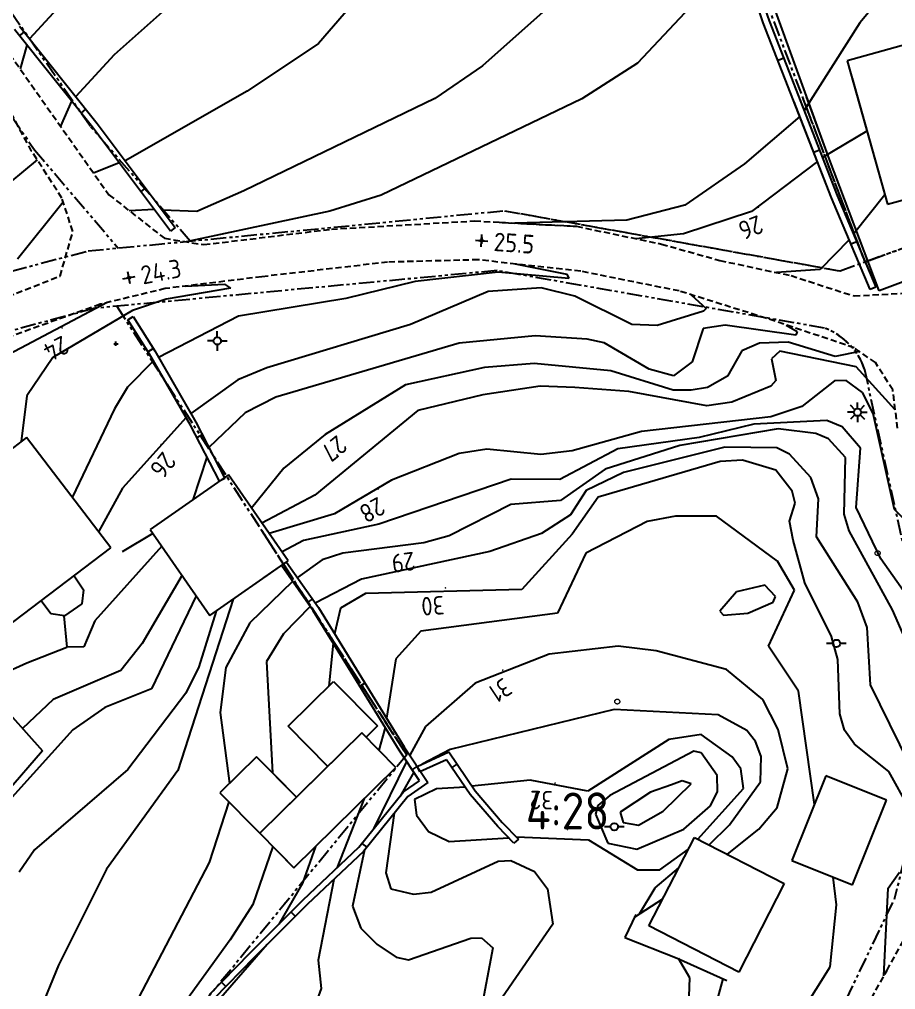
# Model space of a CAD drawing. Header units: metres. Extents: x 139929 to 143267, y 6401995 to 6404511.
# Drawn here: x 140044.7 to 140115.7, y 6402361.8 to 6402440.5 of the extents above; entities that cross this region are included whole.
import ezdxf
from ezdxf.enums import TextEntityAlignment as Align

# ---------------------------------------------------------------- set-up
doc = ezdxf.new("R2010")
doc.units = ezdxf.units.M
for name, pattern in [('DASHED', [0.75, 0.5, -0.25]), ('DGN Style 3', [2.464518, 1.76037, -0.704148]), ('HAECK', [0]), ('PHANTOM', [2.5, 1.25, -0.25, 0.25, -0.25, 0.25, -0.25])]:
    doc.linetypes.add(name, pattern=pattern)
for name, color, linetype in [('M-BEF-BELYSNINGSSTOLPE', 4, 'Continuous'), ('M-BEF-BYGGNAD', 3, 'Continuous'), ('M-BEF-HÄCK', 7, 'Continuous'), ('M-BEF-MUR', 4, 'Continuous'), ('M-BEF-NIVÅ', 4, 'Continuous'), ('M-BEF-NIVÅKURVA-PRIMÄR-0.5M', 12, 'Continuous'), ('M-BEF-NIVÅKURVA-PRIMÄR-1.0M', 12, 'Continuous'), ('M-BEF-STAKET', 4, 'STAKET'), ('M-BEF-TELE-INFO', 4, 'Continuous'), ('M-BEF-VÄGKANT', 1, 'DASHED'), ('M-FASTIGHETSBETECKNING', 3, 'Continuous'), ('M-GR-FASTIGHETSGRÄNS', 3, 'PHANTOM'), ('M-KRYSS-1000', 1, 'Continuous')]:
    doc.layers.add(name, color=color, linetype=linetype)
doc.layers.add('TE_OSAKERT_LAGE', color=254, linetype='Continuous', lineweight=0)
doc.styles.add('ISO', font='iso.shx', dxfattribs={"height": 2.5})
doc.linetypes.add('STAKET', pattern='A,7,[134,morastr.shx,S=0.8,R=0,X=0,Y=0],0.6,[134,morastr.shx,S=0.8,R=0,X=0,Y=0],1', length=8.6)

# ---------------------------------------------------------------- blocks, each defined once
blk = doc.blocks.new('osynlig cirkel')
blk.add_circle((0, 0), 0.005)
blk = doc.blocks.new('OSYNLIG')
blk.add_blockref('osynlig cirkel', (0, 0))
blk = doc.blocks.new('PRI_L_ALLM')
for points in [[(-0.3, 0, 0), (-0.8, 0, 0)], [(0.8, 0, 0), (0.3, 0, 0)]]:
    blk.add_polyline3d(points)
blk.add_circle((0, 0), 0.3)
blk = doc.blocks.new('PRI_L_BELYS')
for points in [[(-0.212, 0.212, 0), (-0.566, 0.566, 0)], [(0.212, 0.212, 0), (0.566, 0.566, 0)], [(-0.212, -0.212, 0), (-0.566, -0.566, 0)], [(0.212, -0.212, 0), (0.566, -0.566, 0)]]:
    blk.add_polyline3d(points)
blk.add_circle((0, 0), 0.3)
blk = doc.blocks.new('PRI_NIVÅ_HÖJDPUNKT_ISM')
at = {"color": 7}
for p, q in [((-0.25, 0), (0.25, 0)), ((0, 0.25), (0, -0.25))]:
    blk.add_line(p, q, dxfattribs=at)
blk = doc.blocks.new('OCT370_2', base_point=(108327.366, 6370837.691))
at = {"layer": 'TE_OSAKERT_LAGE', "color": 30, "linetype": 'DGN Style 3', "lineweight": 13}
blk.add_circle((108327.357, 6370837.691), 0.2, dxfattribs=at)
blk = doc.blocks.new('PRI_LED_BELYS')
at = {"color": 0, "linetype": 'Continuous'}
for p, q in [((0, 0.5), (0, 1.33)), ((-0.5, 0), (-1.33, 0)), ((0.5, 0), (1.33, 0)), ((0, -0.5), (0, -1.33))]:
    blk.add_line(p, q, dxfattribs=at)
blk.add_circle((0, 0), 0.5, dxfattribs=at)
blk = doc.blocks.new('SPWDEF')
at = {"color": 0, "linetype": 'Continuous'}
for p, q in [((-1, 0), (1, 0)), ((0, -1), (0, 1))]:
    blk.add_line(p, q, dxfattribs=at)
blk.add_circle((0, 0), 0.2)
blk = doc.blocks.new('PLUS')
for p, q in [((-0.175, 0), (0, 0)), ((0, 0), (0, 0.175)), ((0, -0.175), (0, 0)), ((0, 0), (0.175, 0))]:
    blk.add_line(p, q)
blk = doc.blocks.new('PRI_NIVÅ_HÖJDPKT')
at = {"color": 0, "linetype": 'Continuous', "lineweight": -3}
blk.add_circle((183, 184), 0.0005, dxfattribs=at)

msp = doc.modelspace()

# ---------------------------------------------------------------- linework, layer by layer
at = {"layer": 'M-BEF-BYGGNAD'}
for p, q in [((140121.505, 6402439.796), (140111.808, 6402437.085)), ((140111.808, 6402437.085), (140115.053, 6402425.475)), ((140112.2, 6402435.682), (140115.053, 6402425.475)), ((140115.053, 6402425.475), (140124.75, 6402428.186)), ((140115.053, 6402425.475), (140124.75, 6402428.186)), ((140045.319, 6402406.57, 30.065), (140036.794, 6402400.082, 30.11)), ((140052.134, 6402397.615, 30.065), (140045.319, 6402406.57, 30.065)), ((140061.671, 6402403.527, 29.47), (140055.328, 6402399.112, 29.63)), ((140066.517, 6402396.566, 29.63), (140061.671, 6402403.527, 29.47)), ((140066.517, 6402396.566), (140064.304, 6402399.744)), ((140055.328, 6402399.112, 29.63), (140060.173, 6402392.151, 29.63)), ((140043.609, 6402391.127, 30.168), (140052.134, 6402397.615, 30.065)), ((140060.173, 6402392.151, 29.63), (140066.517, 6402396.566, 29.63)), ((140064.574, 6402395.214), (140066.517, 6402396.566)), ((140049.161, 6402395.353, 31.552), (140049.938, 6402394.231, 31.552)), ((140049.938, 6402394.231, 31.552), (140049.789, 6402393.093, 31.535)), ((140046.507, 6402393.333, 31.563), (140046.467, 6402393.303, 31.552)), ((140047.269, 6402392.276, 31.563), (140046.507, 6402393.333, 31.563)), ((140049.789, 6402393.093, 31.535), (140048.4, 6402392.112, 31.552)), ((140048.4, 6402392.112, 31.552), (140047.269, 6402392.276, 31.563)), ((140066.509, 6402383.162), (140070.194, 6402386.796)), ((140066.509, 6402383.162, 31.844), (140070.194, 6402386.796, 31.918)), ((140070.194, 6402386.796), (140073.755, 6402383.185)), ((140070.194, 6402386.796, 31.918), (140073.755, 6402383.185, 32.01)), ((140041.799, 6402386.548, 29.241), (140046.596, 6402381.162, 30.185)), ((140069.716, 6402379.91), (140066.509, 6402383.162)), ((140069.716, 6402379.91, 31.998), (140066.509, 6402383.162, 31.844)), ((140073.755, 6402383.185), (140072.821, 6402382.266)), ((140073.755, 6402383.185, 32.01), (140072.821, 6402382.266, 31.975)), ((140072.469, 6402382.623, 32.942), (140064.218, 6402374.489, 32.914)), ((140072.469, 6402382.623), (140065.722, 6402375.971)), ((140075.223, 6402379.83), (140072.469, 6402382.623)), ((140075.223, 6402379.83, 31.558), (140072.469, 6402382.623, 32.942)), ((140046.596, 6402381.162, 30.185), (140043.728, 6402377.815, 30.128)), ((140063.949, 6402380.693, 31.523), (140060.983, 6402377.77, 31.523)), ((140067.184, 6402377.412, 31.552), (140063.949, 6402380.693, 31.523)), ((140066.971, 6402371.696), (140075.223, 6402379.83)), ((140066.971, 6402371.696, 31.558), (140075.223, 6402379.83, 31.558)), ((140067.184, 6402377.412), (140065.536, 6402379.084)), ((140110.074, 6402379.142), (140107.326, 6402372.267)), ((140110.074, 6402379.142), (140107.326, 6402372.267)), ((140114.983, 6402377.181), (140110.074, 6402379.142)), ((140114.983, 6402377.181), (140110.074, 6402379.142)), ((140060.983, 6402377.77, 31.523), (140064.218, 6402374.489, 31.535)), ((140112.235, 6402370.306), (140114.983, 6402377.181)), ((140112.235, 6402370.306), (140114.983, 6402377.181)), ((140064.218, 6402374.489, 32.914), (140066.971, 6402371.696, 31.558)), ((140095.732, 6402366.971), (140099.418, 6402374.155)), ((140095.732, 6402366.971, 34.235), (140099.418, 6402374.155, 34.309)), ((140099.418, 6402374.155), (140106.705, 6402370.416)), ((140099.418, 6402374.155), (140106.705, 6402370.416)), ((140065.913, 6402372.77), (140066.971, 6402371.696)), ((140107.326, 6402372.267), (140112.235, 6402370.306)), ((140107.326, 6402372.267), (140112.235, 6402370.306)), ((140106.705, 6402370.416), (140103.019, 6402363.232)), ((140106.705, 6402370.416), (140103.019, 6402363.232)), ((140103.019, 6402363.232), (140095.732, 6402366.971)), ((140103.019, 6402363.232, 34.538), (140095.732, 6402366.971, 34.235))]:
    msp.add_line(p, q, dxfattribs=at)
at = {"layer": 'M-BEF-HÄCK', "color": 1, "linetype": 'HAECK', "lineweight": -3}
for p, q in [((140110.354, 6402429.099), (140104.229, 6402446.012)), ((140114.383, 6402418.458), (140110.354, 6402429.099)), ((140120.985, 6402420.955), (140114.383, 6402418.458))]:
    msp.add_line(p, q, dxfattribs=at)
at = {"layer": 'M-BEF-HÄCK', "lineweight": -3}
for p, q in [((140110.354, 6402429.099), (140108.515, 6402434.178)), ((140114.383, 6402418.458), (140110.354, 6402429.099)), ((140120.985, 6402420.955), (140114.383, 6402418.458))]:
    msp.add_line(p, q, dxfattribs=at)
at = {"layer": 'M-BEF-MUR'}
for p, q in [((140100.056, 6402455.976), (140105.475, 6402440.347)), ((140105.005, 6402440.174), (140099.586, 6402455.805)), ((140110.537, 6402425.981), (140105.005, 6402440.174)), ((140105.475, 6402440.347), (140111.001, 6402426.169)), ((140050.65, 6402431.707, 24.046), (140044.323, 6402439.627, 22.925)), ((140044.732, 6402439.916, 22.925), (140051.045, 6402432.013, 24.046)), ((140044.736, 6402439.111, 22.998), (140045.126, 6402439.423, 22.995)), ((140106.663, 6402437.299), (140106.197, 6402437.117)), ((140049.729, 6402432.86, 23.883), (140050.119, 6402433.172, 23.882)), ((140056.962, 6402423.288, 25.133), (140050.65, 6402431.707, 24.046)), ((140051.045, 6402432.013, 24.046), (140057.362, 6402423.588, 25.133)), ((140109.568, 6402429.845), (140109.102, 6402429.664)), ((140054.563, 6402426.488, 24.72), (140054.963, 6402426.788, 24.72)), ((140111.001, 6402426.169), (140114.116, 6402418.743)), ((140113.655, 6402418.55), (140110.537, 6402425.981)), ((140057.362, 6402423.588, 25.133), (140056.962, 6402423.288, 25.133)), ((140112.569, 6402422.432), (140112.108, 6402422.237)), ((140114.116, 6402418.743), (140113.655, 6402418.55)), ((140053.529, 6402416.101, 25.557), (140053.953, 6402416.366, 25.557)), ((140055.269, 6402413.324, 26.06), (140053.529, 6402416.101, 25.557)), ((140053.953, 6402416.366, 25.557), (140055.697, 6402413.581, 26.06)), ((140055.146, 6402413.521, 26.024), (140055.57, 6402413.786, 26.023)), ((140055.697, 6402413.581, 26.06), (140059.03, 6402407.812, 26.586)), ((140058.591, 6402407.573, 26.586), (140055.269, 6402413.324, 26.06)), ((140060.937, 6402403.016, 26.792), (140058.591, 6402407.573, 26.586)), ((140059.03, 6402407.812, 26.586), (140061.381, 6402403.244, 26.792)), ((140059.106, 6402406.572, 26.631), (140059.551, 6402406.801, 26.632)), ((140061.381, 6402403.244, 26.792), (140060.937, 6402403.016, 26.792)), ((140065.968, 6402396.184, 29.252), (140066.378, 6402396.47, 29.252)), ((140068.537, 6402392.513, 30.053), (140065.968, 6402396.184, 29.252)), ((140066.378, 6402396.47, 29.252), (140068.955, 6402392.788, 30.053)), ((140068.065, 6402393.188, 29.906), (140068.475, 6402393.475, 29.904)), ((140071.387, 6402387.909, 30.602), (140068.537, 6402392.513, 30.053)), ((140068.955, 6402392.788, 30.053), (140071.813, 6402388.172, 30.602)), ((140045.34, 6402388.298, 26.489), (140048.566, 6402389.575, 27.004)), ((140043.311, 6402387.387, 26.415), (140045.34, 6402388.298, 26.489)), ((140075.493, 6402381.235, 31.724), (140071.387, 6402387.909, 30.602)), ((140071.813, 6402388.172, 30.602), (140075.915, 6402381.504, 31.724)), ((140072.31, 6402386.41, 30.854), (140072.736, 6402386.672, 30.854)), ((140077.14, 6402378.741, 32.136), (140075.493, 6402381.235, 31.724)), ((140075.915, 6402381.504, 31.724), (140077.826, 6402378.61, 32.136)), ((140076.968, 6402379.908, 32.033), (140079.52, 6402381.084, 32.033)), ((140079.344, 6402380.452, 32.033), (140077.178, 6402379.454, 32.033)), ((140081.25, 6402377.63, 32.319), (140079.344, 6402380.452, 32.033)), ((140079.52, 6402381.084, 32.033), (140081.648, 6402377.934, 32.319)), ((140076.553, 6402379.63, 31.989), (140076.97, 6402379.905, 31.952)), ((140077.178, 6402379.454, 32.033), (140076.968, 6402379.908, 32.033)), ((140080.186, 6402380.098, 32.123), (140079.771, 6402379.819, 32.097)), ((140075.858, 6402377.846, 32.096), (140077.14, 6402378.741, 32.136)), ((140077.826, 6402378.61, 32.136), (140076.202, 6402377.476, 32.096)), ((140072.234, 6402373.354, 31.398), (140075.858, 6402377.846, 32.096)), ((140076.202, 6402377.476, 32.096), (140072.601, 6402373.014, 31.398)), ((140083.484, 6402375.029, 32.404), (140081.25, 6402377.63, 32.319)), ((140081.648, 6402377.934, 32.319), (140083.854, 6402375.366, 32.404)), ((140084.803, 6402373.673, 32.479), (140083.484, 6402375.029, 32.404)), ((140083.854, 6402375.366, 32.404), (140085.162, 6402374.022, 32.479)), ((140067.732, 6402369.1, 30.991), (140072.234, 6402373.354, 31.398)), ((140072.485, 6402373.665, 31.446), (140072.874, 6402373.352, 31.451)), ((140085.162, 6402374.022, 32.479), (140084.803, 6402373.673, 32.479)), ((140072.601, 6402373.014, 31.398), (140068.08, 6402368.741, 30.991)), ((140063.4, 6402364.771, 30.871), (140067.732, 6402369.1, 30.991)), ((140068.08, 6402368.741, 30.991), (140063.756, 6402364.42, 30.871)), ((140066.738, 6402368.106, 30.963), (140067.091, 6402367.753, 30.964)), ((140094.677, 6402367.902, 31.672), (140093.785, 6402366.031, 31.832)), ((140093.785, 6402366.031, 31.832), (140098.038, 6402364.372, 31.707)), ((140060.124, 6402361.418, 30.848), (140063.4, 6402364.771, 30.871)), ((140063.756, 6402364.42, 30.871), (140060.49, 6402361.078, 30.848)), ((140098.038, 6402364.372, 31.707), (140102.051, 6402362.559, 30.917)), ((140061.107, 6402362.424, 30.855), (140061.464, 6402362.075, 30.855))]:
    msp.add_line(p, q, dxfattribs=at)
at = {"layer": 'M-BEF-MUR', "lineweight": -3}
for p, q in [((140107.966, 6402433.955), (140111.001, 6402426.169)), ((140110.537, 6402425.981), (140107.503, 6402433.766)), ((140109.568, 6402429.845), (140109.102, 6402429.664)), ((140111.001, 6402426.169), (140114.116, 6402418.743)), ((140113.655, 6402418.55), (140110.537, 6402425.981)), ((140112.569, 6402422.432), (140112.108, 6402422.237)), ((140114.116, 6402418.743), (140113.655, 6402418.55)), ((140065.968, 6402396.184), (140066.378, 6402396.47)), ((140068.537, 6402392.513), (140065.968, 6402396.184)), ((140066.378, 6402396.47), (140068.955, 6402392.788)), ((140068.065, 6402393.188), (140068.475, 6402393.475)), ((140071.387, 6402387.909), (140068.537, 6402392.513)), ((140068.955, 6402392.788), (140071.813, 6402388.172)), ((140075.493, 6402381.235), (140071.387, 6402387.909)), ((140071.813, 6402388.172), (140075.915, 6402381.504)), ((140072.31, 6402386.41), (140072.736, 6402386.672)), ((140077.14, 6402378.741), (140075.493, 6402381.235)), ((140075.915, 6402381.504), (140077.826, 6402378.61)), ((140076.968, 6402379.908), (140079.52, 6402381.084)), ((140079.344, 6402380.452), (140077.178, 6402379.454)), ((140081.25, 6402377.63), (140079.344, 6402380.452)), ((140079.52, 6402381.084), (140081.648, 6402377.934)), ((140076.553, 6402379.63), (140076.97, 6402379.905)), ((140077.178, 6402379.454), (140076.968, 6402379.908)), ((140080.186, 6402380.098), (140079.771, 6402379.819)), ((140075.858, 6402377.846), (140077.14, 6402378.741)), ((140077.826, 6402378.61), (140076.202, 6402377.476)), ((140072.234, 6402373.354), (140075.858, 6402377.846)), ((140076.202, 6402377.476), (140072.601, 6402373.014)), ((140083.484, 6402375.029), (140081.25, 6402377.63)), ((140081.648, 6402377.934), (140083.854, 6402375.366)), ((140084.803, 6402373.673), (140083.484, 6402375.029)), ((140083.854, 6402375.366), (140085.162, 6402374.022)), ((140067.732, 6402369.1), (140072.234, 6402373.354)), ((140072.485, 6402373.665), (140072.874, 6402373.352)), ((140085.162, 6402374.022), (140084.803, 6402373.673)), ((140072.601, 6402373.014), (140068.08, 6402368.741)), ((140066.221, 6402367.591), (140067.732, 6402369.1)), ((140068.08, 6402368.741), (140066.261, 6402366.924)), ((140066.738, 6402368.106), (140067.091, 6402367.753)), ((140094.677, 6402367.902), (140093.785, 6402366.031)), ((140093.785, 6402366.031), (140098.038, 6402364.372)), ((140098.038, 6402364.372), (140102.051, 6402362.559))]:
    msp.add_line(p, q, dxfattribs=at)
at = {"layer": 'M-BEF-NIVÅKURVA-PRIMÄR-0.5M', "linetype": 'Continuous', "lineweight": -3}
for p, q in [((140118.066, 6402446.414, 25.5), (140112.828, 6402440.189, 25.5)), ((140073.487, 6402443.773, 23.5), (140068.959, 6402438.51, 23.5)), ((140049.328, 6402442.997, 22.5), (140045.557, 6402438.884, 22.5)), ((140100.155, 6402442.595, 24.5), (140094.805, 6402436.911, 24.5)), ((140112.828, 6402440.189, 25.5), (140108.308, 6402433.077, 25.5)), ((140045.34, 6402438.354, 22.5), (140044.799, 6402436.437, 22.5)), ((140068.959, 6402438.51, 23.5), (140063.175, 6402434.624, 23.5)), ((140094.805, 6402436.911, 24.5), (140090.306, 6402434.011, 24.5)), ((140063.175, 6402434.624, 23.5), (140053.312, 6402428.99, 23.5)), ((140090.306, 6402434.011, 24.5), (140074.046, 6402426.215, 24.5)), ((140107.962, 6402432.588, 25.5), (140103.484, 6402428.755, 25.5)), ((140052.813, 6402428.822, 23.5), (140050.748, 6402427.985, 23.5)), ((140103.484, 6402428.755, 25.5), (140098.651, 6402425.406, 25.5)), ((140074.046, 6402426.215, 24.5), (140069.881, 6402424.923, 24.5)), ((140114.838, 6402426.243, 26.5), (140112.315, 6402423.037, 26.5)), ((140048.275, 6402425.643, 23.5), (140044.589, 6402421.023, 23.5)), ((140098.651, 6402425.406, 25.5), (140093.96, 6402424.192, 25.5)), ((140069.881, 6402424.923, 24.5), (140058.248, 6402422.429, 24.5)), ((140093.96, 6402424.192, 25.5), (140084.863, 6402423.949, 25.5)), ((140111.958, 6402422.594, 26.5), (140109.603, 6402420.195, 26.5)), ((140084.91, 6402420.634, 25.5), (140089.077, 6402419.804, 25.5)), ((140083.533, 6402419.956, 25.5), (140076.791, 6402419.21, 25.5)), ((140089.24, 6402419.454, 25.5), (140083.533, 6402419.956, 25.5)), ((140089.077, 6402419.804, 25.5), (140089.24, 6402419.454, 25.5)), ((140109.603, 6402420.195, 26.5), (140106.083, 6402419.935, 26.5)), ((140058.159, 6402418.832, 24.5), (140061.345, 6402419, 24.5)), ((140061.345, 6402419, 24.5), (140061.842, 6402418.662, 24.5)), ((140076.791, 6402419.21, 25.5), (140071.189, 6402417.823, 25.5)), ((140061.842, 6402418.662, 24.5), (140056.626, 6402417.78, 24.5)), ((140056.626, 6402417.78, 24.5), (140053.887, 6402416.855, 24.5)), ((140071.189, 6402417.823, 25.5), (140062.488, 6402416.408, 25.5)), ((140053.887, 6402416.855, 24.5), (140047.451, 6402413.042, 24.5)), ((140062.488, 6402416.408, 25.5), (140056.009, 6402413.043, 25.5)), ((140100.137, 6402415.401, 26.5), (140099.24, 6402412.711, 26.5)), ((140101.918, 6402415.66, 26.5), (140100.137, 6402415.401, 26.5)), ((140107.635, 6402414.864, 26.5), (140101.918, 6402415.66, 26.5)), ((140106.869, 6402415.682, 26.5), (140107.759, 6402415.144, 26.5)), ((140107.759, 6402415.144, 26.5), (140107.635, 6402414.864, 26.5)), ((140080.355, 6402414.215, 26.5), (140065.519, 6402409.83, 26.5)), ((140086.531, 6402414.814, 26.5), (140080.355, 6402414.215, 26.5)), ((140090.74, 6402414.526, 26.5), (140086.531, 6402414.814, 26.5)), ((140092.112, 6402414.252, 26.5), (140090.74, 6402414.526, 26.5)), ((140095.769, 6402412.093, 26.5), (140092.112, 6402414.252, 26.5)), ((140106.356, 6402413.559, 27.5), (140105.676, 6402412.951, 27.5)), ((140112.522, 6402412.287, 27.5), (140106.356, 6402413.559, 27.5)), ((140047.451, 6402413.042, 24.5), (140045.325, 6402409.951, 24.5)), ((140055.586, 6402412.776, 25.5), (140053.496, 6402410.645, 25.5)), ((140099.24, 6402412.711, 26.5), (140097.723, 6402411.564, 26.5)), ((140105.676, 6402412.951, 27.5), (140106.01, 6402411.182, 27.5)), ((140097.723, 6402411.564, 26.5), (140095.769, 6402412.093, 26.5)), ((140115.698, 6402408.801, 27.5), (140112.522, 6402412.287, 27.5)), ((140106.01, 6402411.182, 27.5), (140105.627, 6402410.735, 27.5)), ((140053.496, 6402410.645, 25.5), (140052.445, 6402408.888, 25.5)), ((140086.938, 6402410.714, 27.5), (140082.283, 6402410.026, 27.5)), ((140089.741, 6402410.621, 27.5), (140086.938, 6402410.714, 27.5)), ((140094.116, 6402410.306, 27.5), (140089.741, 6402410.621, 27.5)), ((140100.437, 6402409.139, 27.5), (140094.116, 6402410.306, 27.5)), ((140105.627, 6402410.735, 27.5), (140102.441, 6402409.433, 27.5)), ((140045.325, 6402409.951, 24.5), (140044.872, 6402406.229, 24.5)), ((140065.519, 6402409.83, 26.5), (140063.024, 6402408.567, 26.5)), ((140082.283, 6402410.026, 27.5), (140077.014, 6402408.751, 27.5)), ((140052.445, 6402408.888, 25.5), (140049.014, 6402401.715, 25.5)), ((140077.014, 6402408.751, 27.5), (140068.656, 6402401.901, 27.5)), ((140102.441, 6402409.433, 27.5), (140100.437, 6402409.139, 27.5)), ((140063.024, 6402408.567, 26.5), (140060.083, 6402405.766, 26.5)), ((140110.149, 6402407.957, 28.5), (140104.237, 6402407.643, 28.5)), ((140111.399, 6402407.442, 28.5), (140110.149, 6402407.957, 28.5)), ((140104.237, 6402407.643, 28.5), (140099.805, 6402406.577, 28.5)), ((140112.892, 6402405.696, 28.5), (140111.399, 6402407.442, 28.5)), ((140099.805, 6402406.577, 28.5), (140093.217, 6402405.657, 28.5)), ((140093.217, 6402405.657, 28.5), (140088.508, 6402403.173, 28.5)), ((140101.894, 6402405.769, 29.5), (140093.687, 6402403.725, 29.5)), ((140106.099, 6402405.717, 29.5), (140101.894, 6402405.769, 29.5)), ((140107.131, 6402405.204, 29.5), (140106.099, 6402405.717, 29.5)), ((140112.514, 6402400.903, 28.5), (140112.892, 6402405.696, 28.5)), ((140059.928, 6402404.975, 26.5), (140058.787, 6402401.52, 26.5)), ((140108.864, 6402403.319, 29.5), (140107.131, 6402405.204, 29.5)), ((140093.687, 6402403.725, 29.5), (140090.665, 6402402.274, 29.5)), ((140109.486, 6402401.582, 29.5), (140108.864, 6402403.319, 29.5)), ((140084.566, 6402403.193, 28.5), (140073.846, 6402399.528, 28.5)), ((140088.508, 6402403.173, 28.5), (140084.566, 6402403.193, 28.5)), ((140068.656, 6402401.901, 27.5), (140064.382, 6402399.633, 27.5)), ((140090.665, 6402402.274, 29.5), (140089.38, 6402400.295, 29.5)), ((140109.308, 6402398.523, 29.5), (140109.486, 6402401.582, 29.5)), ((140114.537, 6402396.736, 28.5), (140112.514, 6402400.903, 28.5)), ((140089.38, 6402400.295, 29.5), (140087.033, 6402398.784, 29.5)), ((140097.893, 6402400.194, 30.5), (140095.59, 6402399.751, 30.5)), ((140101.221, 6402400.184, 30.5), (140097.893, 6402400.194, 30.5)), ((140106.148, 6402396.543, 30.5), (140101.221, 6402400.184, 30.5)), ((140073.846, 6402399.528, 28.5), (140067.748, 6402398.22, 28.5)), ((140095.59, 6402399.751, 30.5), (140090.613, 6402397.177, 30.5)), ((140087.033, 6402398.784, 29.5), (140082.845, 6402397.338, 29.5)), ((140112.661, 6402393.211, 29.5), (140109.308, 6402398.523, 29.5)), ((140056.27, 6402397.761, 26.5), (140050.856, 6402391.711, 26.5)), ((140067.748, 6402398.22, 28.5), (140066.01, 6402397.293, 28.5)), ((140082.845, 6402397.338, 29.5), (140072.439, 6402395.08, 29.5)), ((140090.613, 6402397.177, 30.5), (140088.322, 6402392.32, 30.5)), ((140107.519, 6402394.185, 30.5), (140106.148, 6402396.543, 30.5)), ((140118.923, 6402390.447, 28.5), (140114.537, 6402396.736, 28.5)), ((140072.439, 6402395.08, 29.5), (140068.703, 6402393.148, 29.5)), ((140105.419, 6402389.652, 30.5), (140107.519, 6402394.185, 30.5)), ((140059.067, 6402393.74, 27.5), (140055.431, 6402386.191, 27.5)), ((140062.059, 6402393.464, 28.5), (140057.573, 6402379.573, 28.5)), ((140113.41, 6402391.159, 29.5), (140112.661, 6402393.211, 29.5)), ((140068.282, 6402392.878, 29.5), (140066.139, 6402390.653, 29.5)), ((140088.322, 6402392.32, 30.5), (140077.264, 6402390.858, 30.5)), ((140050.856, 6402391.711, 26.5), (140049.954, 6402389.611, 26.5)), ((140066.139, 6402390.653, 29.5), (140064.761, 6402388.399, 29.5)), ((140077.264, 6402390.858, 30.5), (140075.243, 6402388.619, 30.5)), ((140113.697, 6402386.531, 29.5), (140113.41, 6402391.159, 29.5)), ((140049.954, 6402389.611, 26.5), (140048.566, 6402389.575, 26.5)), ((140107.855, 6402386.008, 30.5), (140105.419, 6402389.652, 30.5)), ((140064.761, 6402388.399, 29.5), (140065.226, 6402379.398, 29.5)), ((140075.243, 6402388.619, 30.5), (140074.488, 6402383.825, 30.5)), ((140055.431, 6402386.191, 27.5), (140051.666, 6402384.68, 27.5)), ((140109.147, 6402376.821, 30.5), (140107.855, 6402386.008, 30.5)), ((140119.654, 6402374.31, 29.5), (140113.697, 6402386.531, 29.5)), ((140051.666, 6402384.68, 27.5), (140049.049, 6402382.864, 27.5)), ((140092.929, 6402384.525, 31.5), (140079.631, 6402381.289, 31.5)), ((140101.342, 6402384.085, 31.5), (140092.929, 6402384.525, 31.5)), ((140103.659, 6402382.827, 31.5), (140101.342, 6402384.085, 31.5)), ((140049.049, 6402382.864, 27.5), (140044.11, 6402377.391, 27.5)), ((140074.368, 6402383.064, 30.5), (140073.855, 6402381.218, 30.5)), ((140104.381, 6402381.935, 31.5), (140103.659, 6402382.827, 31.5)), ((140079.631, 6402381.289, 31.5), (140077.366, 6402380.091, 31.5)), ((140104.829, 6402380.708, 31.5), (140104.381, 6402381.935, 31.5)), ((140099.362, 6402381.132, 32.5), (140092.566, 6402377.554, 32.5)), ((140099.974, 6402381.006, 32.5), (140099.362, 6402381.132, 32.5)), ((140101.275, 6402379.171, 32.5), (140099.974, 6402381.006, 32.5)), ((140104.768, 6402378.649, 31.5), (140104.829, 6402380.708, 31.5)), ((140057.573, 6402379.573, 28.5), (140051.803, 6402371.579, 28.5)), ((140076.682, 6402379.434, 31.5), (140075.577, 6402377.498, 31.5)), ((140101.287, 6402377.872, 32.5), (140101.275, 6402379.171, 32.5)), ((140102.258, 6402375.166, 31.5), (140104.768, 6402378.649, 31.5)), ((140072.665, 6402377.308, 30.5), (140070.448, 6402371.667, 30.5)), ((140092.566, 6402377.554, 32.5), (140091.606, 6402376.748, 32.5)), ((140100.733, 6402376.701, 32.5), (140101.287, 6402377.872, 32.5)), ((140091.606, 6402376.748, 32.5), (140091.41, 6402376.045, 32.5)), ((140098.57, 6402374.828, 32.5), (140100.733, 6402376.701, 32.5)), ((140075.097, 6402376.108, 31.5), (140074.424, 6402371.275, 31.5)), ((140091.41, 6402376.045, 32.5), (140092.409, 6402373.68, 32.5)), ((140100.608, 6402373.545, 31.5), (140102.258, 6402375.166, 31.5)), ((140094.753, 6402373.212, 32.5), (140098.57, 6402374.828, 32.5)), ((140065.275, 6402373.417, 29.5), (140063.646, 6402368.712, 29.5)), ((140092.409, 6402373.68, 32.5), (140094.753, 6402373.212, 32.5)), ((140078.106, 6402369.711, 31.5), (140083.53, 6402372.226, 31.5)), ((140083.53, 6402372.226, 31.5), (140084.537, 6402372.288, 31.5)), ((140084.537, 6402372.288, 31.5), (140086.466, 6402371.383, 31.5)), ((140051.803, 6402371.579, 28.5), (140047.901, 6402363.783, 28.5)), ((140074.424, 6402371.275, 31.5), (140074.83, 6402369.975, 31.5)), ((140086.466, 6402371.383, 31.5), (140087.514, 6402369.983, 31.5)), ((140096.25, 6402370.076, 31.5), (140098.154, 6402371.69, 31.5)), ((140070.203, 6402370.748, 30.5), (140068.937, 6402364.21, 30.5)), ((140110.944, 6402368.696, 30.5), (140110.67, 6402370.932, 30.5)), ((140074.83, 6402369.975, 31.5), (140076.67, 6402369.558, 31.5)), ((140076.67, 6402369.558, 31.5), (140078.106, 6402369.711, 31.5)), ((140087.514, 6402369.983, 31.5), (140087.956, 6402367.12, 31.5)), ((140094.972, 6402367.958, 31.5), (140096.25, 6402370.076, 31.5)), ((140063.646, 6402368.712, 29.5), (140061.798, 6402365.849, 29.5)), ((140110.434, 6402363.658, 30.5), (140110.944, 6402368.696, 30.5)), ((140087.956, 6402367.12, 31.5), (140083.577, 6402360.773, 31.5)), ((140061.798, 6402365.849, 29.5), (140054.03, 6402355.124, 29.5)), ((140068.937, 6402364.21, 30.5), (140069.181, 6402361.898, 30.5)), ((140099.04, 6402362.761, 31.5), (140098.13, 6402364.33, 31.5)), ((140047.901, 6402363.783, 28.5), (140045.225, 6402357.319, 28.5)), ((140108.161, 6402360.053, 30.5), (140110.434, 6402363.658, 30.5)), ((140098.991, 6402361.279, 31.5), (140099.04, 6402362.761, 31.5)), ((140069.181, 6402361.898, 30.5), (140068.335, 6402359.591, 30.5))]:
    msp.add_line(p, q, dxfattribs=at)
at = {"layer": 'M-BEF-NIVÅKURVA-PRIMÄR-1.0M', "linetype": 'Continuous', "lineweight": -3}
for p, q in [((140064.477, 6402448.348, 23), (140052.421, 6402437.593, 23)), ((140089.698, 6402443.33, 24), (140082.263, 6402436.68, 24)), ((140052.421, 6402437.593, 23), (140049.296, 6402434.203, 23)), ((140082.263, 6402436.68, 24), (140078.395, 6402434.048, 24)), ((140078.395, 6402434.048, 24), (140062.925, 6402426.572, 24)), ((140048.956, 6402433.828, 23), (140048.061, 6402431.801, 23)), ((140113.395, 6402431.405, 26), (140109.794, 6402429.265, 26)), ((140046.174, 6402429.07, 23), (140041.345, 6402425.094, 23)), ((140109.389, 6402428.929, 26), (140104.044, 6402424.897, 26)), ((140062.925, 6402426.572, 24), (140059.114, 6402424.892, 24)), ((140055.649, 6402425.039, 24), (140053.639, 6402424.938, 24)), ((140059.114, 6402424.892, 24), (140056.315, 6402424.985, 24)), ((140104.044, 6402424.897, 26), (140098.549, 6402423.065, 26)), ((140098.549, 6402423.065, 26), (140094.685, 6402422.679, 26)), ((140082.72, 6402418.386, 26), (140076.433, 6402415.724, 26)), ((140087.001, 6402418.702, 26), (140082.72, 6402418.386, 26)), ((140089.727, 6402418.028, 26), (140087.001, 6402418.702, 26)), ((140099.149, 6402418.139, 26), (140100.374, 6402417.029, 26)), ((140051.848, 6402417.499, 24), (140043.419, 6402413.051, 24)), ((140094.355, 6402415.725, 26), (140089.727, 6402418.028, 26)), ((140100.167, 6402416.801, 26), (140096.403, 6402415.638, 26)), ((140100.374, 6402417.029, 26), (140100.167, 6402416.801, 26)), ((140076.433, 6402415.724, 26), (140064.775, 6402412.223, 26)), ((140096.403, 6402415.638, 26), (140094.355, 6402415.725, 26)), ((140104.692, 6402414.222, 27), (140103.264, 6402413.582, 27)), ((140107.009, 6402414.298, 27), (140104.692, 6402414.222, 27)), ((140110.82, 6402413.137, 27), (140107.009, 6402414.298, 27)), ((140103.264, 6402413.582, 27), (140102.112, 6402411.549, 27)), ((140112.816, 6402413.523, 27), (140110.82, 6402413.137, 27)), ((140064.775, 6402412.223, 26), (140062.418, 6402411.227, 26)), ((140082.407, 6402412.229, 27), (140076.022, 6402410.826, 27)), ((140086.442, 6402412.56, 27), (140082.407, 6402412.229, 27)), ((140092.653, 6402411.964, 27), (140086.442, 6402412.56, 27)), ((140097.696, 6402410.4, 27), (140092.653, 6402411.964, 27)), ((140062.418, 6402411.227, 26), (140058.633, 6402408.499, 26)), ((140102.112, 6402411.549, 27), (140100.489, 6402410.614, 27)), ((140110.763, 6402411.168, 28), (140108.118, 6402409.078, 28)), ((140111.718, 6402411.185, 28), (140110.763, 6402411.168, 28)), ((140113.041, 6402410.205, 28), (140111.718, 6402411.185, 28)), ((140076.022, 6402410.826, 27), (140069.499, 6402406.822, 27)), ((140099.161, 6402410.396, 27), (140097.696, 6402410.4, 27)), ((140100.489, 6402410.614, 27), (140099.161, 6402410.396, 27)), ((140113.911, 6402408.502, 28), (140113.041, 6402410.205, 28)), ((140108.118, 6402409.078, 28), (140105.603, 6402408.248, 28)), ((140058.24, 6402408.18, 26), (140053.087, 6402402.47, 26)), ((140105.603, 6402408.248, 28), (140095.128, 6402407.059, 28)), ((140115.635, 6402400.743, 28), (140113.911, 6402408.502, 28)), ((140106.213, 6402407.272, 29), (140098.238, 6402405.92, 29)), ((140109.25, 6402406.898, 29), (140106.213, 6402407.272, 29)), ((140069.499, 6402406.822, 27), (140066.169, 6402404.081, 27)), ((140095.128, 6402407.059, 28), (140089.515, 6402405.497, 28)), ((140110.277, 6402406.451, 29), (140109.25, 6402406.898, 29)), ((140111.653, 6402404.933, 29), (140110.277, 6402406.451, 29)), ((140082.593, 6402405.633, 28), (140080.36, 6402405.269, 28)), ((140086.974, 6402405.184, 28), (140082.593, 6402405.633, 28)), ((140098.238, 6402405.92, 29), (140092.183, 6402403.995, 29)), ((140080.36, 6402405.269, 28), (140074.876, 6402403.115, 28)), ((140089.515, 6402405.497, 28), (140086.974, 6402405.184, 28)), ((140111.558, 6402400.34, 29), (140111.653, 6402404.933, 29)), ((140066.169, 6402404.081, 27), (140063.537, 6402400.848, 27)), ((140092.183, 6402403.995, 29), (140088.561, 6402401.459, 29)), ((140101.498, 6402404.623, 30), (140091.628, 6402401.73, 30)), ((140103.329, 6402404.726, 30), (140101.498, 6402404.623, 30)), ((140106.014, 6402403.909, 30), (140103.329, 6402404.726, 30)), ((140107.35, 6402402.222, 30), (140106.014, 6402403.909, 30)), ((140053.087, 6402402.47, 26), (140051.141, 6402398.92, 26)), ((140074.876, 6402403.115, 28), (140070.264, 6402400.381, 28)), ((140091.628, 6402401.73, 30), (140089.526, 6402398.737, 30)), ((140107.58, 6402401.243, 30), (140107.35, 6402402.222, 30)), ((140084.561, 6402401.145, 29), (140079.555, 6402398.599, 29)), ((140088.561, 6402401.459, 29), (140084.561, 6402401.145, 29)), ((140107.124, 6402399.787, 30), (140107.58, 6402401.243, 30)), ((140070.264, 6402400.381, 28), (140064.981, 6402398.773, 28)), ((140111.958, 6402399.005, 29), (140111.558, 6402400.34, 29)), ((140116.479, 6402399.886, 28), (140115.635, 6402400.743, 28)), ((140107.43, 6402398.252, 30), (140107.124, 6402399.787, 30)), ((140079.555, 6402398.599, 29), (140077.487, 6402398.029, 29)), ((140089.526, 6402398.737, 30), (140085.444, 6402394.245, 30)), ((140115.464, 6402392.605, 29), (140111.958, 6402399.005, 29)), ((140077.487, 6402398.029, 29), (140070.945, 6402397.198, 29)), ((140108.376, 6402394.798, 30), (140107.43, 6402398.252, 30)), ((140070.945, 6402397.198, 29), (140069.272, 6402396.659, 29)), ((140069.272, 6402396.659, 29), (140067.262, 6402395.206, 29)), ((140057.909, 6402395.403, 27), (140054.691, 6402389.871, 27)), ((140066.873, 6402394.889, 29), (140063.403, 6402391.544, 29)), ((140105.126, 6402394.589, 31), (140102.84, 6402394.044, 31)), ((140105.995, 6402393.678, 31), (140105.126, 6402394.589, 31)), ((140110.536, 6402390.441, 30), (140108.376, 6402394.798, 30)), ((140072.777, 6402393.915, 30), (140070.749, 6402392.723, 30)), ((140085.444, 6402394.245, 30), (140072.777, 6402393.915, 30)), ((140102.84, 6402394.044, 31), (140101.487, 6402392.48, 31)), ((140103.758, 6402392.323, 31), (140105.799, 6402393.23, 31)), ((140105.799, 6402393.23, 31), (140105.995, 6402393.678, 31)), ((140060.665, 6402392.494, 28), (140059.278, 6402387.987, 28)), ((140070.749, 6402392.723, 30), (140070.272, 6402390.661, 30)), ((140101.487, 6402392.48, 31), (140101.778, 6402392.154, 31)), ((140101.778, 6402392.154, 31), (140103.758, 6402392.323, 31)), ((140116.702, 6402389.757, 29), (140115.464, 6402392.605, 29)), ((140048.346, 6402392.12, 26), (140048.566, 6402389.575, 26)), ((140063.403, 6402391.544, 29), (140061.464, 6402387.921, 29)), ((140054.691, 6402389.871, 27), (140052.954, 6402387.682, 27)), ((140070.16, 6402389.893, 30), (140069.804, 6402386.412, 30)), ((140111.046, 6402388.574, 30), (140110.536, 6402390.441, 30)), ((140093.256, 6402389.646, 31), (140087.647, 6402389.008, 31)), ((140096.32, 6402389.261, 31), (140093.256, 6402389.646, 31)), ((140102.023, 6402387.769, 31), (140096.32, 6402389.261, 31)), ((140087.647, 6402389.008, 31), (140081.652, 6402386.649, 31)), ((140111.205, 6402384.179, 30), (140111.046, 6402388.574, 30)), ((140052.954, 6402387.682, 27), (140047.479, 6402385.329, 27)), ((140059.278, 6402387.987, 28), (140058.206, 6402385.852, 28)), ((140061.464, 6402387.921, 29), (140060.993, 6402384.279, 29)), ((140104.976, 6402385.326, 31), (140102.023, 6402387.769, 31)), ((140081.652, 6402386.649, 31), (140077.636, 6402383.152, 31)), ((140047.479, 6402385.329, 27), (140044.973, 6402382.984, 27)), ((140058.206, 6402385.852, 28), (140053.527, 6402379.655, 28)), ((140106.205, 6402382.889, 31), (140104.976, 6402385.326, 31)), ((140060.993, 6402384.279, 29), (140061.751, 6402378.526, 29)), ((140111.594, 6402382.845, 30), (140111.205, 6402384.179, 30)), ((140077.636, 6402383.152, 31), (140076.372, 6402380.811, 31)), ((140106.993, 6402379.716, 31), (140106.205, 6402382.889, 31)), ((140112.401, 6402381.72, 30), (140111.594, 6402382.845, 30)), ((140097.343, 6402382.087, 32), (140090.785, 6402377.912, 32)), ((140099.959, 6402382.496, 32), (140097.343, 6402382.087, 32)), ((140102.473, 6402380.688, 32), (140099.959, 6402382.496, 32)), ((140115.182, 6402379.502, 30), (140112.401, 6402381.72, 30)), ((140103.188, 6402379.701, 32), (140102.473, 6402380.688, 32)), ((140053.527, 6402379.655, 28), (140045.96, 6402373.135, 28)), ((140076.107, 6402380.305, 31), (140073.433, 6402374.841, 31)), ((140103.401, 6402378.127, 32), (140103.188, 6402379.701, 32)), ((140106.139, 6402376.574, 31), (140106.993, 6402379.716, 31)), ((140116.82, 6402376.514, 30), (140115.182, 6402379.502, 30)), ((140078.515, 6402378.081, 32), (140076.737, 6402377.235, 32)), ((140080.842, 6402378.234, 32), (140078.515, 6402378.081, 32)), ((140086.116, 6402378.78, 32), (140081.4, 6402378.301, 32)), ((140090.785, 6402377.912, 32), (140086.116, 6402378.78, 32)), ((140097.574, 6402378.42, 33), (140095.867, 6402377.823, 33)), ((140096.904, 6402376.273, 33), (140099.164, 6402378.499, 33)), ((140098.433, 6402378.729, 33), (140097.574, 6402378.42, 33)), ((140099.164, 6402378.499, 33), (140098.433, 6402378.729, 33)), ((140099.701, 6402374.01, 32), (140103.401, 6402378.127, 32)), ((140095.867, 6402377.823, 33), (140093.405, 6402376.201, 33)), ((140061.7, 6402377.043, 29), (140060.119, 6402372.127, 29)), ((140076.737, 6402377.235, 32), (140076.916, 6402375.964, 32)), ((140104.642, 6402374.825, 31), (140106.139, 6402376.574, 31)), ((140076.916, 6402375.964, 32), (140077.873, 6402374.62, 32)), ((140093.405, 6402376.201, 33), (140093.639, 6402375.371, 33)), ((140094.885, 6402375.153, 33), (140096.904, 6402376.273, 33)), ((140093.639, 6402375.371, 33), (140094.885, 6402375.153, 33)), ((140077.873, 6402374.62, 32), (140079.545, 6402373.815, 32)), ((140079.545, 6402373.815, 32), (140084.368, 6402374.121, 32)), ((140084.999, 6402374.189, 32), (140090.85, 6402373.959, 32)), ((140102.097, 6402372.78, 31), (140104.642, 6402374.825, 31)), ((140068.718, 6402373.418, 30), (140067.669, 6402370.436, 30)), ((140090.85, 6402373.959, 32), (140094.798, 6402371.524, 32)), ((140045.96, 6402373.135, 28), (140044.727, 6402371.327, 28)), ((140072.698, 6402373.135, 31), (140071.714, 6402368.586, 31)), ((140096.622, 6402371.535, 32), (140098.93, 6402373.202, 32)), ((140060.119, 6402372.127, 29), (140052.073, 6402356.769, 29)), ((140094.798, 6402371.524, 32), (140096.622, 6402371.535, 32)), ((140115.114, 6402370.026, 30), (140116.042, 6402371.335, 30)), ((140067.669, 6402370.436, 30), (140065.755, 6402367.125, 30)), ((140114.775, 6402362.925, 30), (140115.114, 6402370.026, 30)), ((140094.576, 6402367.691, 31), (140096.863, 6402369.175, 31)), ((140071.714, 6402368.586, 31), (140072.396, 6402366.804, 31)), ((140072.396, 6402366.804, 31), (140073.704, 6402365.509, 31)), ((140064.806, 6402365.47, 30), (140056.846, 6402356.316, 30)), ((140073.704, 6402365.509, 31), (140075.249, 6402364.447, 31)), ((140076.261, 6402364.219, 31), (140081.297, 6402365.988, 31)), ((140081.297, 6402365.988, 31), (140082.178, 6402366.018, 31)), ((140082.178, 6402366.018, 31), (140083.083, 6402365.203, 31)), ((140083.083, 6402365.203, 31), (140081.343, 6402355.864, 31)), ((140075.249, 6402364.447, 31), (140076.261, 6402364.219, 31)), ((140100.826, 6402359.301, 31), (140101.756, 6402362.692, 31))]:
    msp.add_line(p, q, dxfattribs=at)
at = {"layer": 'M-BEF-STAKET', "color": 1, "linetype": 'STAKET', "lineweight": -3}
msp.add_line((140053.096, 6402397.316, 28.08), (140055.571, 6402398.811, 28.08), dxfattribs=at)
at = {"layer": 'M-BEF-VÄGKANT'}
for p, q in [((140043.534, 6402438.232, 22.17), (140051.98, 6402426.234, 23.743)), ((140045.72, 6402429.775, 22.845), (140041.464, 6402437.73, 22.015)), ((140048.164, 6402425.977, 23.394), (140045.72, 6402429.775, 22.845)), ((140051.98, 6402426.234, 23.743), (140056.489, 6402422.714, 24.327)), ((140049.068, 6402423.262, 23.68), (140048.164, 6402425.977, 23.394)), ((140070.009, 6402423.449, 25.007), (140081.613, 6402424.122, 25.385)), ((140081.613, 6402424.122, 25.385), (140089.872, 6402423.682, 25.625)), ((140089.872, 6402423.682, 25.625), (140096.754, 6402422.249, 26.077)), ((140048.028, 6402419.654, 23.978), (140049.068, 6402423.262, 23.68)), ((140059.685, 6402422.196, 24.67), (140070.009, 6402423.449, 25.007)), ((140056.489, 6402422.714, 24.327), (140059.685, 6402422.196, 24.67)), ((140096.754, 6402422.249, 26.077), (140101.473, 6402420.92, 26.295)), ((140074.566, 6402420.779, 25.139), (140064.366, 6402419.595, 24.779)), ((140081.906, 6402420.969, 25.362), (140074.566, 6402420.779, 25.139)), ((140090.215, 6402420.04, 25.843), (140081.906, 6402420.969, 25.362)), ((140101.473, 6402420.92), (140107.25, 6402419.685)), ((140098.187, 6402418.441, 26.129), (140090.215, 6402420.04, 25.843)), ((140041.712, 6402417.167, 23.732), (140048.028, 6402419.654, 23.978)), ((140064.366, 6402419.595, 24.779), (140056.541, 6402418.634, 24.441)), ((140107.25, 6402419.685), (140112.363, 6402418.036)), ((140056.541, 6402418.634, 24.441), (140051.289, 6402417.363, 24.201)), ((140105.216, 6402416.236), (140098.187, 6402418.441)), ((140112.363, 6402418.036), (140116.397, 6402418.266)), ((140051.289, 6402417.363, 24.201), (140041.605, 6402413.89, 23.577)), ((140112.361, 6402413.84), (140105.216, 6402416.236)), ((140114.095, 6402412.633), (140112.361, 6402413.84)), ((140115.492, 6402410.424), (140114.095, 6402412.633)), ((140115.886, 6402407.319), (140115.492, 6402410.424)), ((140115.028, 6402363.378), (140117.881, 6402368.582)), ((140110.844, 6402355.863), (140115.028, 6402363.378))]:
    msp.add_line(p, q, dxfattribs=at)
at = {"layer": 'M-BEF-VÄGKANT', "lineweight": -3}
for p, q in [((140083.608, 6402424.016), (140089.872, 6402423.682)), ((140089.872, 6402423.682), (140096.754, 6402422.249)), ((140096.754, 6402422.249), (140101.473, 6402420.92)), ((140081.906, 6402420.969), (140075.751, 6402420.81)), ((140090.215, 6402420.04), (140081.906, 6402420.969)), ((140101.473, 6402420.92), (140107.25, 6402419.685)), ((140098.187, 6402418.441), (140090.215, 6402420.04)), ((140107.25, 6402419.685), (140112.363, 6402418.036)), ((140105.216, 6402416.236), (140098.187, 6402418.441)), ((140112.363, 6402418.036), (140116.397, 6402418.266)), ((140112.361, 6402413.84), (140105.216, 6402416.236)), ((140114.095, 6402412.633), (140112.361, 6402413.84)), ((140115.492, 6402410.424), (140114.095, 6402412.633)), ((140115.886, 6402407.319), (140115.492, 6402410.424)), ((140115.028, 6402363.378), (140117.881, 6402368.582)), ((140110.844, 6402355.863), (140115.028, 6402363.378))]:
    msp.add_line(p, q, dxfattribs=at)
at = {"layer": 'M-GR-FASTIGHETSGRÄNS'}
for p, q in [((140081.079, 6402505.765), (140113.223, 6402420.797)), ((140050.483, 6402431.786), (140020.903, 6402474.377)), ((140018.638, 6402469.715), (140045.957, 6402429.883)), ((140108.208, 6402434.053), (140113.223, 6402420.797)), ((140058.571, 6402422.485), (140050.483, 6402431.786)), ((140045.957, 6402429.883), (140052.741, 6402421.921)), ((140050.297, 6402421.685), (140084.026, 6402424.949)), ((140084.026, 6402424.949), (140111.223, 6402420.071)), ((140085.325, 6402424.716), (140111.223, 6402420.071)), ((140111.223, 6402420.071), (140120.312, 6402423.369)), ((140036.836, 6402418.151), (140050.297, 6402421.685)), ((140113.223, 6402420.797), (140115.793, 6402421.73)), ((140111.223, 6402420.071), (140113.223, 6402420.797)), ((140083.429, 6402420.092), (140050.876, 6402417.044)), ((140083.429, 6402420.092), (140071.181, 6402418.945)), ((140109.974, 6402415.432), (140083.429, 6402420.092)), ((140109.974, 6402415.432), (140083.429, 6402420.092)), ((140050.876, 6402417.044), (140039.256, 6402413.919)), ((140052.618, 6402417.206), (140076.115, 6402380.833)), ((140118.312, 6402388.894), (140113.23, 6402412.041)), ((140118.312, 6402388.894), (140113.23, 6402412.041)), ((140064.346, 6402399.052), (140076.115, 6402380.833)), ((140076.115, 6402380.833), (140050.197, 6402349.189)), ((140076.115, 6402380.833), (140066.157, 6402368.675)), ((140117.619, 6402377.277), (140115.614, 6402369.115)), ((140117.619, 6402377.277), (140115.614, 6402369.115)), ((140110.642, 6402358.74), (140115.614, 6402369.115)), ((140110.642, 6402358.74), (140115.614, 6402369.115))]:
    msp.add_line(p, q, dxfattribs=at)
for start, end in [(19.03435, 69.81603), (18.45152, 69.22842)]:
    msp.add_arc((140108.03, 6402410.306), 5.482, start, end, dxfattribs=at)

# ---------------------------------------------------------------- block references
at = {"layer": 'M-BEF-BELYSNINGSSTOLPE', "color": 1, "linetype": 'Continuous', "lineweight": -3, "xscale": 0.6, "yscale": 0.6, "zscale": 0.6}
for p in [(140060.766, 6402414.392, 25.499), (140112.632, 6402408.609)]:
    msp.add_blockref('PRI_LED_BELYS', p, dxfattribs=at)
at = {"layer": 'M-BEF-BELYSNINGSSTOLPE', "lineweight": -3}
msp.add_blockref('PRI_L_BELYS', (140112.632, 6402408.609), dxfattribs=at)
at = {"layer": 'M-BEF-BELYSNINGSSTOLPE'}
for p in [(140110.927, 6402389.878), (140110.927, 6402389.878), (140092.931, 6402375.014, 32.462), (140092.931, 6402375.014, 32.462)]:
    msp.add_blockref('PRI_L_ALLM', p, dxfattribs=at)
at = {"layer": 'M-BEF-NIVÅ'}
for p, xscale, yscale, zscale, rotation in [((140082.179, 6402422.515, 25.479), 0.4999999999999999, 0.4999999999999999, 0.4999999999999999, 356.2199999972648), ((140053.613, 6402419.514, 24.292), 0.5, 0.5, 0.5, 10.9979996298585)]:
    msp.add_blockref('SPWDEF', p, dxfattribs=dict(at, xscale=xscale, yscale=yscale, zscale=zscale, rotation=rotation))
at = {"layer": 'M-BEF-NIVÅ', "lineweight": -3, "rotation": 356.2199999972648}
msp.add_blockref('PRI_NIVÅ_HÖJDPUNKT_ISM', (140082.179, 6402422.515, 25.479), dxfattribs=at)
at = {"layer": 'M-BEF-NIVÅKURVA-PRIMÄR-1.0M', "color": 1, "linetype": 'Continuous', "lineweight": -3, "xscale": 0.001, "yscale": 0.001, "zscale": 0.001}
for p in [(140104.434, 6402425.042, 26), (140048.019, 6402415.269, 24), (140070.205, 6402407.181, 27), (140056.027, 6402405.809, 26), (140073.607, 6402402.202, 28), (140076.62, 6402397.764, 29), (140079.069, 6402394.196, 30), (140083.711, 6402387.535, 31), (140087.967, 6402378.369, 32)]:
    msp.add_blockref('PRI_NIVÅ_HÖJDPKT', p, dxfattribs=at)
at = {"layer": 'M-BEF-TELE-INFO', "color": 30, "linetype": 'DGN Style 3', "lineweight": 13}
for p in [(140114.272, 6402397.191), (140093.181, 6402385.161)]:
    msp.add_blockref('OCT370_2', p, dxfattribs=at)
at = {"layer": 'M-FASTIGHETSBETECKNING', "lineweight": -3}
msp.add_blockref('OSYNLIG', (140089.147, 6402374.794), dxfattribs=at)
at = {"layer": 'M-KRYSS-1000', "ltscale": 0.8}
msp.add_blockref('PLUS', (140052.551, 6402414.168), dxfattribs=at)

# ---------------------------------------------------------------- texts
at = {"layer": 'M-BEF-NIVÅ', "style": 'ISO'}
for s, rotation, p in [('25.5', 355.6341, (140083.176, 6402422.439)), ('25.5', 356.21999, (140083.176, 6402422.439, 25.479)), ('24.3', 10.998, (140054.597, 6402419.694, 24.292))]:
    msp.add_text(s, height=1.5, rotation=rotation, dxfattribs=at).set_placement(p, align=Align.MIDDLE_LEFT)
at = {"layer": 'M-BEF-NIVÅKURVA-PRIMÄR-1.0M', "style": 'ISO'}
for s, rotation, p in [('26', 201.23101, (140104.434, 6402425.042)), ('24', 207.423, (140048.019, 6402415.269)), ('27', 219.222, (140070.205, 6402407.181)), ('26', 231.37201, (140056.027, 6402405.809)), ('28', 207.99, (140073.607, 6402402.202)), ('29', 187.596, (140076.62, 6402397.764)), ('30', 184.32901, (140079.069, 6402394.196)), ('31', 213.606, (140083.711, 6402387.535)), ('32', 179.622, (140087.967, 6402378.369))]:
    msp.add_text(s, height=1.5, rotation=rotation, dxfattribs=at).set_placement(p, align=Align.BOTTOM_LEFT)
at = {"layer": 'M-FASTIGHETSBETECKNING', "lineweight": -3, "style": 'ISO'}
msp.add_text('4:28', height=3, dxfattribs=at).set_placement((140089.147, 6402374.794), align=Align.CENTER)

doc.saveas('drawing.dxf')
